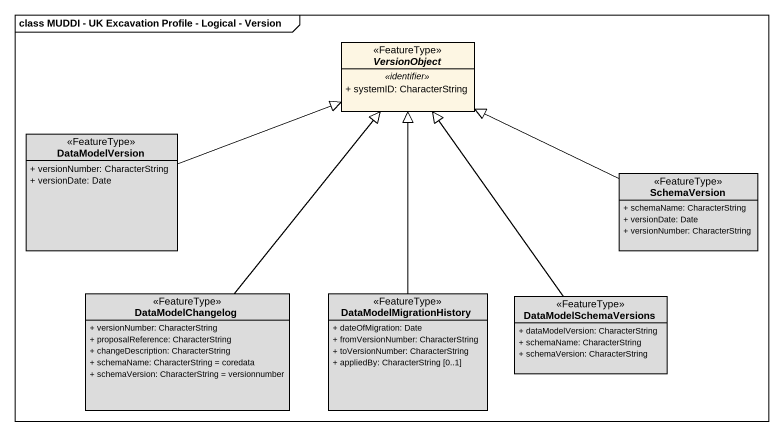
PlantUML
@startuml
mainframe class MUDDI - UK Excavation Profile - Logical - Version
hide circle
hide empty members
skinparam classAttributeIconSize 0
abstract class VersionObject <<FeatureType>> {
  .. <<identifier>> ..
  + systemID: CharacterString
}
class DataModelVersion <<FeatureType>> #DCDCDC {
  + versionNumber: CharacterString
  + versionDate: Date
}
class SchemaVersion <<FeatureType>> #DCDCDC {
  + schemaName: CharacterString
  + versionDate: Date
  + versionNumber: CharacterString
}
class DataModelChangelog <<FeatureType>> #DCDCDC {
  + versionNumber: CharacterString
  + proposalReference: CharacterString
  + changeDescription: CharacterString
  + schemaName: CharacterString = coredata
  + schemaVersion: CharacterString = versionnumber
}
class DataModelMigrationHistory <<FeatureType>> #DCDCDC {
  + dateOfMigration: Date
  + fromVersionNumber: CharacterString
  + toVersionNumber: CharacterString
  + appliedBy: CharacterString [0..1]
}
class DataModelSchemaVersions <<FeatureType>> #DCDCDC {
  + dataModelVersion: CharacterString
  + schemaName: CharacterString
  + schemaVersion: CharacterString
}
DataModelVersion -right-|> VersionObject
SchemaVersion -left-|> VersionObject
DataModelChangelog -up-|> VersionObject
DataModelMigrationHistory -up-|> VersionObject
DataModelSchemaVersions -up-|> VersionObject
@enduml
